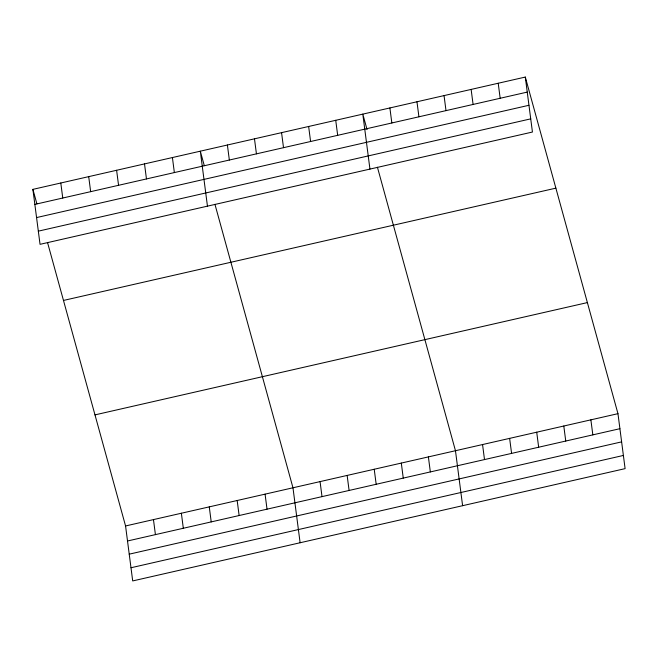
<?xml version="1.0" encoding="UTF-8"?>
<svg xmlns="http://www.w3.org/2000/svg" width="658" height="658" viewBox="0 0 658 658"><rect width="100%" height="100%" fill="white"/><g stroke="black" fill="none" stroke-linecap="round" stroke-linejoin="round"><path stroke-width="0.99" d="M525.298 77.068L532.437 132.036L40.039 244.332L32.9 189.364L525.298 77.068L617.961 413.668L625.1 468.636L132.702 580.932L125.563 525.964L47.524 242.489M34.849 204.391L527.247 92.095M36.56 217.576L528.958 105.28M38.328 231.155L530.726 118.859M63.481 300.443L555.878 188.147M94.982 414.885L587.38 302.59M125.563 525.964L617.961 413.668M127.512 540.991L619.91 428.695M129.223 554.168L621.621 441.872M130.991 567.747L623.389 455.451M367.057 129.585L362.805 114.13L369.944 169.098M377.429 167.247L455.468 450.722L462.607 505.689M204.301 165.676L200.312 151.184L207.451 206.151M214.944 204.309L292.974 487.784L300.114 542.751M32.9 189.364L36.889 203.848M590.876 419.845L592.833 434.872M563.799 426.022L565.748 441.049M498.213 83.245L500.17 98.272M536.714 432.191L538.663 447.226M471.136 89.422L473.086 104.449M509.629 438.368L511.587 453.395M444.051 95.599L446.001 110.626M482.553 444.545L484.502 459.572M416.966 101.776L418.924 116.803M389.89 107.953L391.839 122.98M428.391 456.899L430.34 471.926M401.306 463.076L403.255 478.103M335.728 120.307L337.677 135.334M374.221 469.253L376.179 484.28M308.643 126.476L310.592 141.511M347.144 475.43L349.094 490.457M281.558 132.653L283.516 147.68M320.059 481.607L322.009 496.634M254.481 138.83L256.431 153.857M227.397 145.007L229.346 160.034M265.075 494.142L267.025 509.169M237.176 500.508L239.125 515.535M172.412 157.55L174.362 172.577M209.269 506.874L211.218 521.901M144.513 163.908L146.463 178.935M181.369 513.232L183.319 528.259M116.606 170.274L118.563 185.301M153.462 519.598L155.42 534.625M88.707 176.64L90.656 191.667M60.799 182.998L62.757 198.025"/></g></svg>
